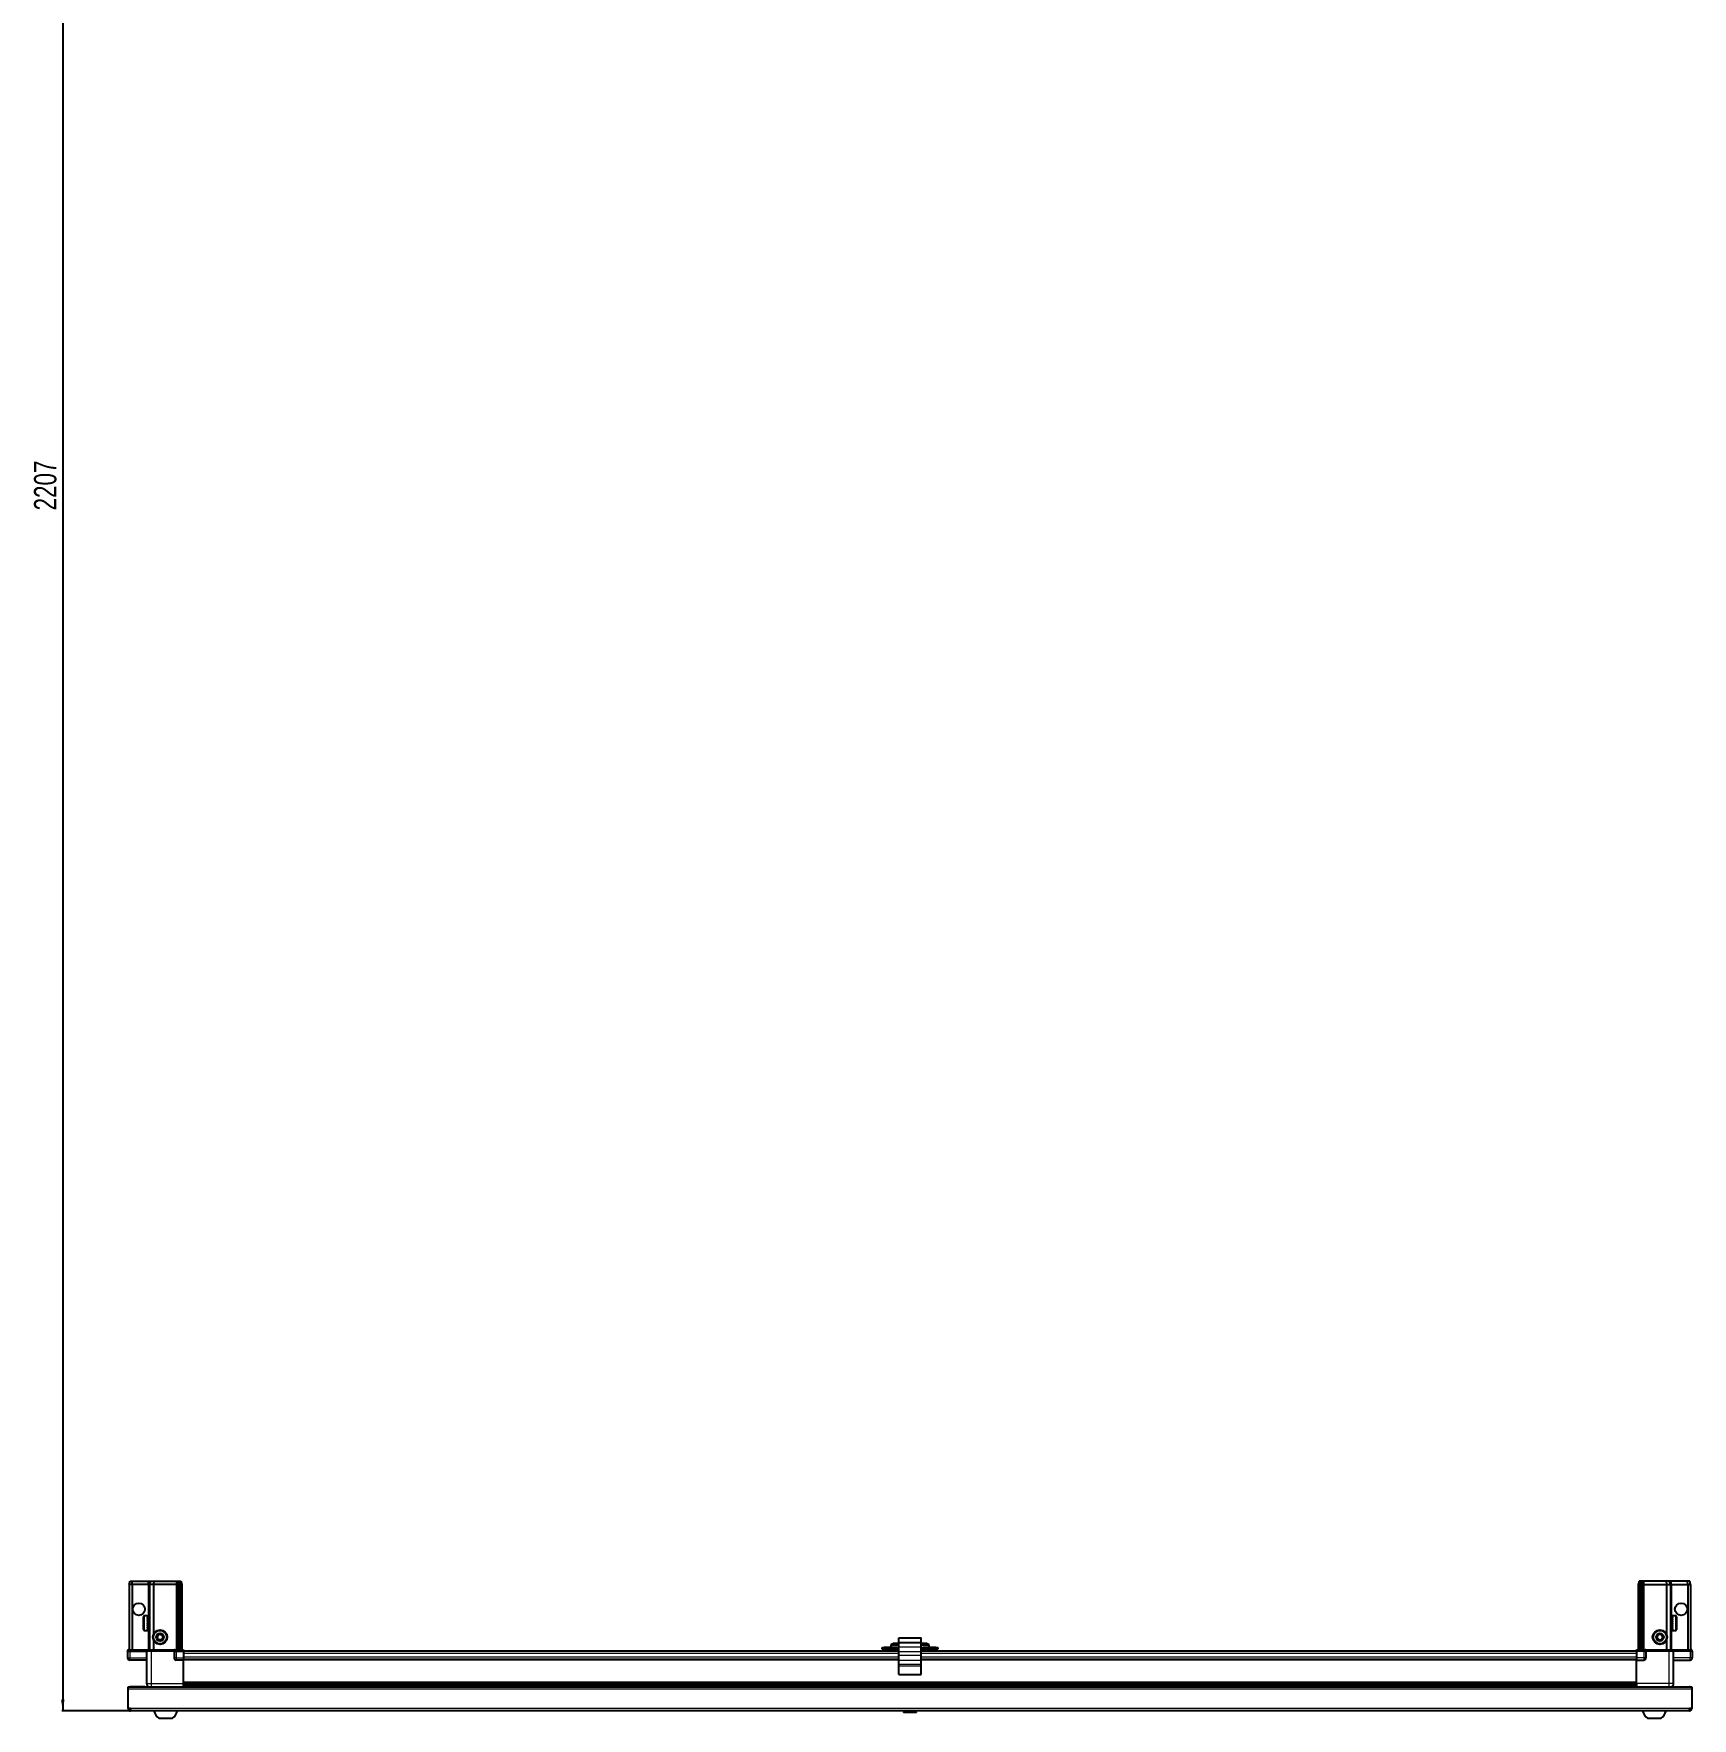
# Model space of a CAD drawing. Header units: millimetres. Extents: x 1256 to 6833, y -1275 to 1808.
# Drawn here: x 1328 to 2812, y -1275 to 232 of the extents above; entities that cross this region are included whole.
import ezdxf

# ---------------------------------------------------------------- set-up
doc = ezdxf.new("R2010")
doc.units = ezdxf.units.MM
doc.layers.add('FORMAT', color=7, linetype='Continuous')
doc.styles.add('SLDTEXTSTYLE0', font='TXT', dxfattribs={"width": 0.75})
doc.dimstyles.new('SLDDIMSTYLE0', dxfattribs={"dimtxt": 20, "dimasz": 10, "dimexe": 0, "dimexo": 0.0625, "dimgap": 5, "dimtad": 2, "dimdec": 1, "dimrnd": 1e-09, "dimzin": 12, "dimdsep": 46, "dimtxsty": 'SLDTEXTSTYLE0', "dimsah": 1, "dimcen": 0.09, "dimadec": 0, "dimazin": 3, "dimtfac": 1, "dimtofl": 0, "dimtmove": 0, "dimatfit": 3, "dimfxl": 0, "dimfrac": 2, "dimtolj": 1, "dimtzin": 12, "dimarcsym": 0})

# ---------------------------------------------------------------- blocks, each defined once
blk = doc.blocks.new('_D_9')
at = {"layer": 'FORMAT'}
for p, q in [((2106.7, 938.2), (1353.5, 938.2)), ((1354.5, 938.2), (1354.5, -1268.8)), ((1415.1, -1268.8), (1353.5, -1268.8))]:
    blk.add_line(p, q, dxfattribs=at)
for points in [[(1354.5, 938.2), (1352.9, 928.2), (1356, 928.2)], [(1354.5, -1268.8), (1356, -1258.8), (1352.9, -1258.8)]]:
    blk.add_solid(points, dxfattribs=at)
at = {"layer": 'FORMAT', "insert": (1328.7, -194.8), "char_height": 20, "attachment_point": 1, "rotation": 90, "style": 'SLDTEXTSTYLE0'}
blk.add_mtext('2207', dxfattribs=at)

msp = doc.modelspace()

# ---------------------------------------------------------------- linework, layer by layer
at = {"color": 7, "linetype": 'Continuous', "lineweight": 25}
for p, q in [((1413.99, -1155.76), (1414.79, -1152.76)), ((1416.49, -1155.76), (1413.99, -1155.76)), ((1413.99, -1155.76), (1413.99, -1214.06)), ((1414.79, -1152.76), (1416.64, -1152.76)), ((1416.49, -1155.76), (1416.64, -1152.76)), ((1416.49, -1155.76), (1416.49, -1214.06)), ((1430.99, -1155.76), (1416.49, -1155.76)), ((1416.64, -1152.76), (1430.99, -1152.76)), ((1430.99, -1152.76), (1432.79, -1152.76)), ((1431.99, -1155.76), (1430.99, -1155.76)), ((1431.99, -1155.76), (1432.79, -1152.76)), ((1435.49, -1155.76), (1431.99, -1155.76)), ((1431.99, -1155.76), (1431.99, -1214.06)), ((1432.79, -1152.76), (1435.82, -1152.76)), ((1435.82, -1152.76), (1435.49, -1155.76)), ((1435.49, -1155.76), (1435.49, -1200.26)), ((1455.99, -1155.76), (1435.49, -1155.76)), ((1435.82, -1152.76), (1455.99, -1152.76)), ((1455.99, -1152.76), (1457.79, -1152.76)), ((1456.99, -1155.76), (1455.99, -1155.76)), ((1457.79, -1152.76), (1456.99, -1155.76)), ((1456.99, -1155.76), (1456.99, -1214.06)), ((1457.99, -1155.76), (1456.99, -1155.76)), ((1457.79, -1152.76), (1458.53, -1152.76)), ((1458.53, -1152.76), (1457.99, -1155.76)), ((1457.99, -1155.76), (1457.99, -1214.06)), ((1459.49, -1155.76), (1457.99, -1155.76)), ((1458.53, -1152.76), (1459.03, -1152.76)), ((1459.03, -1152.76), (1460.18, -1152.76)), ((1459.03, -1152.76), (1459.49, -1155.76)), ((1459.49, -1155.76), (1459.49, -1214.06)), ((1460.99, -1155.76), (1459.49, -1155.76)), ((1460.18, -1152.76), (1460.99, -1155.76)), ((1460.99, -1155.76), (1460.99, -1214.06)), ((2764.79, -1152.76), (2763.99, -1155.76)), ((2763.99, -1155.76), (2765.49, -1155.76)), ((2763.99, -1155.76), (2763.99, -1214.06)), ((2765.94, -1152.76), (2764.79, -1152.76)), ((2765.94, -1152.76), (2765.49, -1155.76)), ((2765.49, -1155.76), (2766.99, -1155.76)), ((2765.49, -1155.76), (2765.49, -1214.06)), ((2766.44, -1152.76), (2765.94, -1152.76)), ((2766.44, -1152.76), (2766.99, -1155.76)), ((2767.18, -1152.76), (2766.44, -1152.76)), ((2766.99, -1155.76), (2767.99, -1155.76)), ((2766.99, -1155.76), (2766.99, -1214.06)), ((2767.18, -1152.76), (2767.99, -1155.76)), ((2768.99, -1152.76), (2767.18, -1152.76)), ((2767.99, -1155.76), (2767.99, -1214.06)), ((2767.99, -1155.76), (2768.99, -1155.76)), ((2789.16, -1152.76), (2768.99, -1152.76)), ((2768.99, -1155.76), (2789.49, -1155.76)), ((2789.16, -1152.76), (2789.49, -1155.76)), ((2792.18, -1152.76), (2789.16, -1152.76)), ((2789.49, -1155.76), (2789.49, -1200.26)), ((2789.49, -1155.76), (2792.99, -1155.76)), ((2792.99, -1155.76), (2792.18, -1152.76)), ((2793.99, -1152.76), (2792.18, -1152.76)), ((2792.99, -1155.76), (2792.99, -1214.06)), ((2792.99, -1155.76), (2793.99, -1155.76)), ((2808.33, -1152.76), (2793.99, -1152.76)), ((2793.99, -1155.76), (2808.49, -1155.76)), ((2808.49, -1155.76), (2808.33, -1152.76)), ((2810.18, -1152.76), (2808.33, -1152.76)), ((2808.49, -1155.76), (2808.49, -1214.06)), ((2808.49, -1155.76), (2810.99, -1155.76)), ((2810.99, -1155.76), (2810.18, -1152.76)), ((2810.99, -1155.76), (2810.99, -1214.06)), ((1426.79, -1195.96), (1426.79, -1184.56)), ((1429.99, -1183.76), (1427.59, -1183.76)), ((1429.99, -1183.76), (1429.99, -1183.77)), ((1429.99, -1183.77), (1430.49, -1183.77)), ((1429.99, -1183.96), (1430.49, -1183.96)), ((1429.99, -1183.96), (1429.99, -1184.18)), ((1429.99, -1184.18), (1430.49, -1184.18)), ((1429.99, -1184.75), (1430.49, -1184.75)), ((1429.99, -1184.75), (1429.99, -1185.18)), ((1429.99, -1185.18), (1430.49, -1185.18)), ((1429.99, -1186.09), (1430.49, -1186.09)), ((1429.99, -1186.09), (1429.99, -1186.68)), ((1429.99, -1186.68), (1430.49, -1186.68)), ((1429.99, -1187.83), (1430.49, -1187.83)), ((1429.99, -1187.83), (1429.99, -1188.53)), ((1429.99, -1188.53), (1430.49, -1188.53)), ((1429.99, -1189.81), (1430.49, -1189.81)), ((1429.99, -1189.81), (1429.99, -1190.55)), ((1429.99, -1189.96), (1430.49, -1189.96)), ((1429.99, -1190.46), (1430.49, -1190.46)), ((1430.49, -1183.96), (1430.49, -1183.77)), ((1430.49, -1184.18), (1430.49, -1183.96)), ((1430.49, -1184.75), (1430.49, -1184.18)), ((1430.49, -1185.18), (1430.49, -1184.75)), ((1430.49, -1186.09), (1430.49, -1185.18)), ((1430.59, -1185.86), (1430.49, -1185.86)), ((1430.49, -1186.68), (1430.49, -1186.09)), ((1430.49, -1187.83), (1430.49, -1186.68)), ((1430.49, -1188.53), (1430.49, -1187.83)), ((1430.49, -1189.81), (1430.49, -1188.53)), ((1430.49, -1189.96), (1430.49, -1189.81)), ((1430.49, -1190.55), (1430.49, -1190.46)), ((1430.59, -1194.66), (1430.59, -1185.86)), ((1431.47, -1186.95), (1430.99, -1186.26)), ((1430.99, -1194.26), (1430.99, -1186.26)), ((1431.96, -1186.26), (1431.47, -1186.95)), ((1431.47, -1193.57), (1431.47, -1186.95)), ((1431.99, -1186.26), (1431.96, -1186.26)), ((1431.96, -1194.26), (1431.96, -1186.26)), ((2793.02, -1186.26), (2792.99, -1186.26)), ((2793.5, -1186.95), (2793.02, -1186.26)), ((2793.02, -1186.26), (2793.02, -1194.26)), ((2793.99, -1186.26), (2793.5, -1186.95)), ((2793.5, -1186.95), (2793.5, -1193.57)), ((2793.99, -1186.26), (2793.99, -1194.26)), ((2794.49, -1185.86), (2794.39, -1185.86)), ((2794.39, -1185.86), (2794.39, -1194.66)), ((2797.39, -1183.76), (2794.49, -1183.76)), ((2794.99, -1183.76), (2794.49, -1183.76)), ((2794.49, -1183.76), (2794.49, -1183.81)), ((2794.49, -1183.81), (2794.49, -1184.1)), ((2794.99, -1183.81), (2794.49, -1183.81)), ((2794.99, -1184.1), (2794.49, -1184.1)), ((2794.49, -1184.1), (2794.49, -1184.37)), ((2794.99, -1184.37), (2794.49, -1184.37)), ((2794.49, -1184.37), (2794.49, -1185.03)), ((2794.99, -1185.03), (2794.49, -1185.03)), ((2794.49, -1185.03), (2794.49, -1185.51)), ((2794.49, -1185.51), (2794.49, -1186.48)), ((2794.99, -1185.51), (2794.49, -1185.51)), ((2794.99, -1186.48), (2794.49, -1186.48)), ((2794.49, -1186.48), (2794.49, -1187.11)), ((2794.49, -1187.11), (2794.49, -1188.3)), ((2794.99, -1187.11), (2794.49, -1187.11)), ((2794.99, -1188.3), (2794.49, -1188.3)), ((2794.49, -1188.3), (2794.49, -1188.94)), ((2794.99, -1188.94), (2794.49, -1188.94)), ((2794.49, -1189.02), (2794.49, -1190.31)), ((2794.99, -1189.02), (2794.49, -1189.02)), ((2794.99, -1190.31), (2794.49, -1190.31)), ((2794.99, -1183.81), (2794.99, -1183.76)), ((2794.99, -1184.37), (2794.99, -1184.1)), ((2794.99, -1185.51), (2794.99, -1185.03)), ((2794.99, -1187.11), (2794.99, -1186.48)), ((2794.99, -1189.02), (2794.99, -1188.3)), ((2794.99, -1191.05), (2794.99, -1190.31)), ((2798.19, -1184.56), (2798.19, -1195.96)), ((1427.59, -1196.76), (1429.99, -1196.76)), ((1429.99, -1190.55), (1430.49, -1190.55)), ((1429.99, -1191.84), (1430.49, -1191.84)), ((1429.99, -1191.84), (1429.99, -1192.54)), ((1429.99, -1192.54), (1430.49, -1192.54)), ((1429.99, -1193.71), (1430.49, -1193.71)), ((1429.99, -1193.71), (1429.99, -1194.31)), ((1429.99, -1194.31), (1430.49, -1194.31)), ((1429.99, -1195.24), (1430.49, -1195.24)), ((1429.99, -1195.24), (1429.99, -1195.69)), ((1429.99, -1195.69), (1430.49, -1195.69)), ((1429.99, -1196.29), (1430.49, -1196.29)), ((1429.99, -1196.29), (1429.99, -1196.53)), ((1429.99, -1196.53), (1430.49, -1196.53)), ((1429.99, -1196.75), (1430.49, -1196.75)), ((1429.99, -1196.75), (1429.99, -1196.76)), ((1429.99, -1196.76), (1430.49, -1196.76)), ((1430.49, -1191.84), (1430.49, -1190.55)), ((1430.49, -1192.54), (1430.49, -1191.84)), ((1430.49, -1193.71), (1430.49, -1192.54)), ((1430.49, -1194.31), (1430.49, -1193.71)), ((1430.49, -1195.24), (1430.49, -1194.31)), ((1430.49, -1194.66), (1430.59, -1194.66)), ((1430.49, -1195.69), (1430.49, -1195.24)), ((1430.49, -1196.29), (1430.49, -1195.69)), ((1430.49, -1196.53), (1430.49, -1196.29)), ((1430.49, -1196.75), (1430.49, -1196.53)), ((1430.49, -1196.76), (1430.49, -1196.75)), ((1430.99, -1194.26), (1431.47, -1193.57)), ((1431.47, -1193.57), (1431.96, -1194.26)), ((1431.96, -1194.26), (1431.99, -1194.26)), ((1435.49, -1205.26), (1435.49, -1214.06)), ((2102.49, -1203.41), (2122.49, -1203.41)), ((2102.49, -1207.41), (2102.49, -1203.41)), ((2122.49, -1207.41), (2122.49, -1203.41)), ((2789.49, -1205.26), (2789.49, -1214.06)), ((2792.99, -1194.26), (2793.02, -1194.26)), ((2793.02, -1194.26), (2793.5, -1193.57)), ((2793.5, -1193.57), (2793.99, -1194.26)), ((2794.39, -1194.66), (2794.49, -1194.66)), ((2794.99, -1190.8), (2794.49, -1190.8)), ((2794.49, -1190.8), (2794.49, -1191.05)), ((2794.49, -1191.05), (2794.49, -1192.32)), ((2794.99, -1191.05), (2794.49, -1191.05)), ((2794.99, -1192.32), (2794.49, -1192.32)), ((2794.49, -1192.32), (2794.49, -1193.01)), ((2794.49, -1193.01), (2794.49, -1194.12)), ((2794.99, -1193.01), (2794.49, -1193.01)), ((2794.99, -1194.12), (2794.49, -1194.12)), ((2794.49, -1194.12), (2794.49, -1194.69)), ((2794.49, -1194.69), (2794.49, -1195.55)), ((2794.99, -1194.69), (2794.49, -1194.69)), ((2794.99, -1195.55), (2794.49, -1195.55)), ((2794.49, -1195.55), (2794.49, -1195.95)), ((2794.49, -1195.95), (2794.49, -1196.46)), ((2794.99, -1195.95), (2794.49, -1195.95)), ((2794.99, -1196.46), (2794.49, -1196.46)), ((2794.49, -1196.46), (2794.49, -1196.64)), ((2794.49, -1196.64), (2794.49, -1196.76)), ((2794.99, -1196.64), (2794.49, -1196.64)), ((2794.49, -1196.76), (2797.39, -1196.76)), ((2794.99, -1193.01), (2794.99, -1192.32)), ((2794.99, -1194.69), (2794.99, -1194.12)), ((2794.99, -1195.95), (2794.99, -1195.55)), ((2794.99, -1196.64), (2794.99, -1196.46)), ((1412.99, -1214.06), (1412.49, -1214.93)), ((1412.49, -1215.26), (1412.49, -1214.93)), ((1412.49, -1215.26), (1414.49, -1215.26)), ((1412.49, -1215.26), (1412.49, -1221.26)), ((1414.49, -1214.06), (1412.99, -1214.06)), ((1414.49, -1214.06), (1429.29, -1214.06)), ((1429.29, -1215.26), (1414.49, -1215.26)), ((1414.49, -1215.26), (1429.29, -1215.26)), ((1429.29, -1214.06), (1429.49, -1214.06)), ((1429.49, -1215.26), (1429.29, -1215.26)), ((1429.49, -1215.26), (1429.49, -1214.06)), ((1429.49, -1214.06), (1433.49, -1214.06)), ((1433.49, -1215.26), (1429.49, -1215.26)), ((1429.49, -1215.26), (1429.49, -1244.26)), ((1433.49, -1214.06), (1453.79, -1214.06)), ((1453.79, -1215.26), (1433.49, -1215.26)), ((1453.79, -1214.06), (1453.99, -1214.06)), ((1453.99, -1215.26), (1453.79, -1215.26)), ((1453.99, -1215.26), (1453.99, -1214.06)), ((1454.67, -1214.06), (1453.99, -1214.06)), ((1453.99, -1215.26), (1455.99, -1215.26)), ((1453.99, -1215.26), (1453.99, -1221.26)), ((1454.67, -1214.06), (1462.49, -1214.06)), ((1462.49, -1214.93), (1455.99, -1214.93)), ((1462.49, -1215.26), (1455.99, -1215.26)), ((1455.99, -1215.26), (1462.49, -1215.26)), ((1462.49, -1214.06), (1462.49, -1214.93)), ((1462.49, -1214.93), (1462.49, -1214.93)), ((1462.49, -1215.26), (1462.49, -1214.93)), ((1462.49, -1215.26), (1462.49, -1215.26)), ((1462.49, -1215.26), (1462.49, -1221.26)), ((2102.49, -1215.41), (1462.49, -1215.41)), ((2087.49, -1213.41), (2087.49, -1211.91)), ((2087.49, -1211.91), (2089.49, -1211.91)), ((2089.49, -1213.41), (2087.49, -1213.41)), ((2089.49, -1211.91), (2089.49, -1213.41)), ((2100.74, -1211.91), (2089.49, -1211.91)), ((2100.74, -1213.41), (2089.49, -1213.41)), ((2095.24, -1210.01), (2095.24, -1211.91)), ((2097.49, -1213.41), (2097.49, -1215.41)), ((2100.74, -1213.41), (2100.74, -1211.91)), ((2100.74, -1211.91), (2102.49, -1211.91)), ((2102.49, -1213.41), (2100.74, -1213.41)), ((2101.16, -1208.43), (2101.16, -1208.43)), ((2102.49, -1207.41), (2122.49, -1207.41)), ((2102.49, -1211.4), (2102.49, -1207.41)), ((2102.49, -1215.72), (2102.49, -1211.4)), ((2102.49, -1218.95), (2102.49, -1215.72)), ((2102.49, -1223.27), (2102.49, -1218.95)), ((2122.49, -1211.4), (2122.49, -1207.41)), ((2122.49, -1215.72), (2122.49, -1211.4)), ((2122.49, -1211.91), (2124.24, -1211.91)), ((2124.24, -1213.41), (2122.49, -1213.41)), ((2762.49, -1215.41), (2122.49, -1215.41)), ((2122.49, -1218.95), (2122.49, -1215.72)), ((2122.49, -1223.27), (2122.49, -1218.95)), ((2124.24, -1211.91), (2124.24, -1213.41)), ((2135.49, -1211.91), (2124.24, -1211.91)), ((2135.49, -1213.41), (2124.24, -1213.41)), ((2126.16, -1208.43), (2126.16, -1208.43)), ((2127.49, -1215.41), (2127.49, -1213.41)), ((2129.74, -1211.91), (2129.74, -1210.01)), ((2135.49, -1213.41), (2135.49, -1211.91)), ((2135.49, -1211.91), (2137.49, -1211.91)), ((2137.49, -1213.41), (2135.49, -1213.41)), ((2137.49, -1211.91), (2137.49, -1213.41)), ((2762.49, -1214.06), (2770.31, -1214.06)), ((2762.49, -1214.93), (2762.49, -1214.06)), ((2768.99, -1214.93), (2762.49, -1214.93)), ((2762.49, -1215.26), (2762.49, -1214.93)), ((2768.99, -1215.26), (2762.49, -1215.26)), ((2762.49, -1215.26), (2762.49, -1221.26)), ((2768.99, -1215.26), (2770.99, -1215.26)), ((2770.99, -1215.26), (2768.99, -1215.26)), ((2770.99, -1214.06), (2770.31, -1214.06)), ((2770.99, -1215.26), (2770.99, -1214.06)), ((2770.99, -1214.06), (2771.19, -1214.06)), ((2771.19, -1215.26), (2770.99, -1215.26)), ((2770.99, -1215.26), (2770.99, -1221.26)), ((2771.19, -1214.06), (2791.49, -1214.06)), ((2791.49, -1215.26), (2771.19, -1215.26)), ((2791.49, -1214.06), (2795.49, -1214.06)), ((2795.49, -1215.26), (2791.49, -1215.26)), ((2795.49, -1215.26), (2795.49, -1214.06)), ((2795.49, -1214.06), (2795.69, -1214.06)), ((2795.69, -1215.26), (2795.49, -1215.26)), ((2795.49, -1215.26), (2795.49, -1244.26)), ((2795.69, -1214.06), (2810.49, -1214.06)), ((2810.49, -1215.26), (2795.69, -1215.26)), ((2811.99, -1214.06), (2810.49, -1214.06)), ((2810.49, -1215.26), (2812.49, -1215.26)), ((2812.49, -1214.93), (2811.99, -1214.06)), ((2812.49, -1214.93), (2811.99, -1214.06)), ((2812.49, -1215.26), (2812.49, -1214.93)), ((2812.49, -1215.26), (2812.49, -1214.93)), ((2812.49, -1215.26), (2812.49, -1215.26)), ((2812.49, -1215.26), (2812.49, -1221.26)), ((1429.49, -1223.26), (1414.49, -1223.26)), ((1462.49, -1223.26), (1455.99, -1223.26)), ((1462.49, -1221.26), (1462.49, -1223.26)), ((2102.49, -1222.61), (1462.49, -1222.61)), ((1462.49, -1244.26), (1462.49, -1223.26)), ((2102.49, -1227.05), (2102.49, -1223.27)), ((2102.49, -1228.49), (2102.49, -1227.05)), ((2102.49, -1236.21), (2102.49, -1228.49)), ((2762.49, -1222.61), (2122.49, -1222.61)), ((2122.49, -1227.05), (2122.49, -1223.27)), ((2122.49, -1228.49), (2122.49, -1227.05)), ((2122.49, -1236.21), (2122.49, -1228.49)), ((2762.49, -1221.26), (2762.49, -1223.26)), ((2762.49, -1223.26), (2768.99, -1223.26)), ((2762.49, -1244.26), (2762.49, -1223.26)), ((2795.49, -1223.26), (2810.49, -1223.26)), ((1412.99, -1249.36), (1412.99, -1247.26)), ((1412.99, -1247.26), (2811.99, -1247.26)), ((1412.99, -1266.66), (1412.99, -1249.36)), ((1427.99, -1247.16), (1415.09, -1247.16)), ((1427.99, -1247.16), (1427.99, -1247.26)), ((1462.34, -1247.26), (1462.34, -1244.26)), ((1462.49, -1245.29), (2762.49, -1245.29)), ((1462.49, -1245.32), (2762.49, -1245.32)), ((1486.37, -1247.11), (1462.49, -1247.11)), ((1480.99, -1247.26), (1480.99, -1247.11)), ((1481.03, -1247.26), (1481.03, -1247.11)), ((1481.3, -1247.26), (1481.3, -1247.11)), ((1481.56, -1247.26), (1481.56, -1247.11)), ((1482.21, -1247.26), (1482.21, -1247.11)), ((1482.67, -1247.26), (1482.67, -1247.11)), ((1483.64, -1247.26), (1483.64, -1247.11)), ((1484.26, -1247.26), (1484.26, -1247.11)), ((1485.45, -1247.26), (1485.45, -1247.11)), ((1486.11, -1247.26), (1486.11, -1247.11)), ((1486.16, -1247.26), (1486.16, -1247.11)), ((1487.45, -1247.11), (1486.37, -1247.11)), ((1488.19, -1247.11), (1487.45, -1247.11)), ((1487.45, -1247.26), (1487.45, -1247.11)), ((1487.45, -1247.11), (1487.45, -1247.11)), ((1487.47, -1247.26), (1487.47, -1247.11)), ((1487.96, -1247.26), (1487.96, -1247.11)), ((1488.19, -1247.26), (1488.19, -1247.11)), ((1488.61, -1247.11), (1488.19, -1247.11)), ((1488.19, -1247.11), (1488.19, -1247.11)), ((2736.37, -1247.11), (1488.61, -1247.11)), ((1489.46, -1247.26), (1489.46, -1247.11)), ((1490.15, -1247.26), (1490.15, -1247.11)), ((1491.28, -1247.26), (1491.28, -1247.11)), ((1491.86, -1247.26), (1491.86, -1247.11)), ((1492.73, -1247.26), (1492.73, -1247.11)), ((1493.13, -1247.26), (1493.13, -1247.11)), ((1493.66, -1247.26), (1493.66, -1247.11)), ((1493.85, -1247.26), (1493.85, -1247.11)), ((1493.99, -1247.26), (1493.99, -1247.11)), ((2102.49, -1236.21), (2122.49, -1236.21)), ((2730.99, -1247.26), (2730.99, -1247.11)), ((2731.16, -1247.26), (2731.16, -1247.11)), ((2731.37, -1247.26), (2731.37, -1247.11)), ((2731.93, -1247.26), (2731.93, -1247.11)), ((2732.35, -1247.26), (2732.35, -1247.11)), ((2733.25, -1247.26), (2733.25, -1247.11)), ((2733.83, -1247.26), (2733.83, -1247.11)), ((2734.98, -1247.26), (2734.98, -1247.11)), ((2735.67, -1247.26), (2735.67, -1247.11)), ((2736.95, -1247.11), (2736.37, -1247.11)), ((2736.95, -1247.26), (2736.95, -1247.11)), ((2736.96, -1247.11), (2736.95, -1247.11)), ((2737.69, -1247.11), (2736.96, -1247.11)), ((2737.13, -1247.26), (2737.13, -1247.11)), ((2737.63, -1247.26), (2737.63, -1247.11)), ((2737.69, -1247.26), (2737.69, -1247.11)), ((2738.61, -1247.11), (2737.69, -1247.11)), ((2737.69, -1247.11), (2737.69, -1247.11)), ((2762.49, -1247.11), (2738.61, -1247.11)), ((2738.98, -1247.26), (2738.98, -1247.11)), ((2739.69, -1247.26), (2739.69, -1247.11)), ((2740.86, -1247.26), (2740.86, -1247.11)), ((2741.47, -1247.26), (2741.47, -1247.11)), ((2742.41, -1247.26), (2742.41, -1247.11)), ((2742.86, -1247.26), (2742.86, -1247.11)), ((2743.48, -1247.26), (2743.48, -1247.11)), ((2743.73, -1247.26), (2743.73, -1247.11)), ((2743.97, -1247.26), (2743.97, -1247.11)), ((2743.99, -1247.26), (2743.99, -1247.11)), ((2796.99, -1247.16), (2809.89, -1247.16)), ((2796.99, -1247.16), (2796.99, -1247.26)), ((2811.99, -1247.26), (2811.99, -1249.36)), ((2811.99, -1249.36), (2811.99, -1266.66)), ((1415.09, -1266.66), (1412.99, -1266.66)), ((1415.09, -1266.66), (1415.09, -1268.76)), ((2809.89, -1268.76), (1415.09, -1268.76)), ((1440.49, -1275.36), (1452.49, -1275.36)), ((2107.69, -1268.76), (2106.7, -1269.75)), ((2106.7, -1269.75), (2106.7, -1270.26)), ((2118.27, -1269.75), (2106.7, -1269.75)), ((2118.27, -1270.26), (2106.7, -1270.26)), ((2118.27, -1269.75), (2117.29, -1268.76)), ((2118.27, -1270.26), (2118.27, -1269.75)), ((2772.49, -1275.36), (2784.49, -1275.36)), ((2811.99, -1266.66), (2809.89, -1266.66)), ((2809.89, -1268.76), (2809.89, -1266.66))]:
    msp.add_line(p, q, dxfattribs=at)
at = {"color": 8, "linetype": 'Continuous', "lineweight": 18}
for p, q in [((1430.99, -1155.76), (1430.99, -1152.76)), ((1430.99, -1155.76), (1430.99, -1186.26)), ((1455.99, -1152.76), (1455.99, -1155.76)), ((1455.99, -1155.76), (1455.99, -1214.06)), ((2768.99, -1152.76), (2768.99, -1155.76)), ((2768.99, -1155.76), (2768.99, -1214.06)), ((2793.99, -1155.76), (2793.99, -1152.76)), ((2793.99, -1155.76), (2793.99, -1186.26)), ((1427.59, -1196.76), (1427.59, -1183.76)), ((2797.39, -1183.76), (2797.39, -1196.76)), ((1430.99, -1194.26), (1430.99, -1214.06)), ((2793.99, -1194.26), (2793.99, -1214.06)), ((1414.49, -1215.26), (1414.49, -1214.06)), ((1414.49, -1215.26), (1414.49, -1221.26)), ((1429.29, -1215.26), (1429.29, -1214.06)), ((1433.49, -1215.26), (1433.49, -1214.06)), ((1433.49, -1215.26), (1433.49, -1244.26)), ((1453.79, -1215.26), (1453.79, -1214.06)), ((1455.99, -1215.26), (1455.99, -1214.93)), ((1455.99, -1215.26), (1455.99, -1221.26)), ((1462.49, -1215.26), (1462.49, -1214.93)), ((2102.49, -1217.41), (1462.49, -1217.41)), ((2102.49, -1220.61), (1462.49, -1220.61)), ((2095.24, -1210.01), (2099.99, -1210.01)), ((2095.43, -1209.64), (2099.99, -1209.64)), ((2099.99, -1209.64), (2102.49, -1209.64)), ((2099.99, -1210.01), (2102.49, -1210.01)), ((2102.49, -1211.4), (2122.49, -1211.4)), ((2102.49, -1215.72), (2122.49, -1215.72)), ((2102.49, -1218.95), (2122.49, -1218.95)), ((2122.49, -1209.64), (2124.99, -1209.64)), ((2122.49, -1210.01), (2124.99, -1210.01)), ((2762.49, -1217.41), (2122.49, -1217.41)), ((2762.49, -1220.61), (2122.49, -1220.61)), ((2124.99, -1209.64), (2129.54, -1209.64)), ((2124.99, -1210.01), (2129.74, -1210.01)), ((2768.99, -1215.26), (2768.99, -1214.93)), ((2768.99, -1215.26), (2768.99, -1221.26)), ((2771.19, -1214.06), (2771.19, -1215.26)), ((2791.49, -1215.26), (2791.49, -1214.06)), ((2791.49, -1215.26), (2791.49, -1244.26)), ((2795.69, -1214.06), (2795.69, -1215.26)), ((2810.49, -1215.26), (2810.49, -1214.06)), ((2810.49, -1215.26), (2810.49, -1221.26)), ((1412.49, -1221.26), (1414.49, -1221.26)), ((1414.49, -1221.26), (1429.49, -1221.26)), ((1414.49, -1223.26), (1414.49, -1221.26)), ((1453.99, -1221.26), (1455.99, -1221.26)), ((1455.99, -1221.26), (1462.49, -1221.26)), ((1455.99, -1221.26), (1455.99, -1223.26)), ((2102.49, -1223.26), (1462.49, -1223.26)), ((2102.49, -1223.27), (2122.49, -1223.27)), ((2102.49, -1227.05), (2122.49, -1227.05)), ((2102.49, -1228.49), (2122.49, -1228.49)), ((2762.49, -1223.26), (2122.49, -1223.26)), ((2768.99, -1221.26), (2762.49, -1221.26)), ((2770.99, -1221.26), (2768.99, -1221.26)), ((2768.99, -1221.26), (2768.99, -1223.26)), ((2810.49, -1221.26), (2795.49, -1221.26)), ((2812.49, -1221.26), (2810.49, -1221.26)), ((2810.49, -1223.26), (2810.49, -1221.26)), ((2811.99, -1249.36), (1412.99, -1249.36)), ((1415.09, -1247.26), (1415.09, -1247.16)), ((1433.49, -1244.26), (1462.49, -1244.26)), ((1462.49, -1242.67), (2762.49, -1242.67)), ((2762.49, -1244.08), (1462.49, -1244.08)), ((1462.49, -1246.53), (2762.49, -1246.53)), ((2791.49, -1244.26), (2762.49, -1244.26)), ((2809.89, -1247.26), (2809.89, -1247.16)), ((2809.89, -1266.66), (1415.09, -1266.66))]:
    msp.add_line(p, q, dxfattribs=at)
at = {"color": 7, "linetype": 'Continuous', "lineweight": 25, "flags": 128}
for points in [[(2102.49, -1208.61), (2102.48, -1208.61), (2102.17, -1208.52)], [(2122.84, -1208.51), (2122.52, -1208.6), (2122.49, -1208.61)], [(1415.09, -1247.16), (1414.68, -1247.2), (1414.45, -1247.26)], [(2810.53, -1247.26), (2810.3, -1247.2), (2809.89, -1247.16)]]:
    msp.add_lwpolyline(points, dxfattribs=at)
at = {"color": 7, "linetype": 'Continuous', "lineweight": 25}
for centre, radius in [((1422.49, -1177.76), 5.5), ((2802.49, -1177.76), 5.5), ((1441.49, -1202.76), 6.5), ((1441.49, -1202.76), 3.46), ((2783.49, -1202.76), 6.5), ((2783.49, -1202.76), 3.46)]:
    msp.add_circle(centre, radius, dxfattribs=at)
at = {"color": 8, "linetype": 'Continuous', "lineweight": 18}
for centre in [(1441.49, -1202.76), (2783.49, -1202.76)]:
    msp.add_circle(centre, 5.7, dxfattribs=at)
at = {"color": 7, "linetype": 'Continuous', "lineweight": 25}
for centre, radius, start, end in [((1427.59, -1184.56), 0.8, 90, 180), ((1430.99, -1185.86), 0.4, 180, 270), ((2793.99, -1185.86), 0.4, 270, 360), ((2797.39, -1184.56), 0.8, 0, 90), ((1427.59, -1195.96), 0.8, 180, 270), ((1430.99, -1194.66), 0.4, 90, 180), ((1441.49, -1202.76), 2.5, 147.37605, 207.37605), ((1441.49, -1202.76), 2.5, 207.37605, 267.37605), ((1441.49, -1202.76), 2.5, 87.37605, 147.37605), ((1441.49, -1202.76), 2.5, 267.37605, 327.37605), ((1441.49, -1202.76), 2.5, 27.37605, 87.37605), ((1441.49, -1202.76), 2.5, 327.37605, 27.37605), ((2783.49, -1202.76), 2.5, 134.67671, 194.67671), ((2783.49, -1202.76), 2.5, 194.67671, 254.67671), ((2783.49, -1202.76), 2.5, 74.67671, 134.67671), ((2783.49, -1202.76), 2.5, 254.67671, 314.67671), ((2783.49, -1202.76), 2.5, 14.67671, 74.67671), ((2783.49, -1202.76), 2.5, 314.67671, 14.67671), ((2793.99, -1194.66), 0.4, 0, 90), ((2797.39, -1195.96), 0.8, 270, 0), ((2095.69, -1210.01), 0.45, 124.71791, 180), ((2099.99, -1216.21), 8, 105.59831, 124.71791), ((2124.99, -1216.21), 8, 55.28209, 74.20809), ((2129.29, -1210.01), 0.45, 0, 55.28209), ((1414.49, -1221.26), 2, 180, 270), ((1455.99, -1221.26), 2, 180, 270), ((2768.99, -1221.26), 2, 270, 0), ((2810.49, -1221.26), 2, 270, 0), ((1415.09, -1266.66), 2.1, 180, 270), ((1415.09, -1266.66), 0.6, 180, 270), ((1447.51, -1265.74), 11.91, 194.70035, 233.8734), ((1445.46, -1265.74), 11.91, 306.1266, 345.29965), ((2779.51, -1265.74), 11.91, 194.70035, 233.8734), ((2777.46, -1265.74), 11.91, 306.1266, 345.29965), ((2809.89, -1266.66), 2.1, 270, 0), ((2809.89, -1266.66), 0.6, 270, 0)]:
    msp.add_arc(centre, radius, start, end, dxfattribs=at)
for centre, start_param, end_param in [((1455.99, -1211.47), 2.4188584, 3.1415927), ((2768.99, -1211.47), 3.1415927, 3.8643269)]:
    msp.add_ellipse(centre, major_axis=(0, 3.46), ratio=0.5773503, start_param=start_param, end_param=end_param, dxfattribs=at)
for points, knots in [([(1438.6, -1202.63), (1438.88, -1202.2), (1439.4, -1201.38), (1439.92, -1200.58), (1440.16, -1200.2)], [0, 0, 0, 0, 0.5346859, 1, 1, 1, 1]), ([(1439.93, -1205.2), (1439.87, -1205.08), (1439.6, -1204.55), (1439.14, -1203.67), (1438.76, -1202.94), (1438.6, -1202.63)], [0, 0, 0, 0, 0.1331247, 0.6370994, 1, 1, 1, 1]), ([(1442.82, -1205.33), (1442.3, -1205.3), (1441.34, -1205.26), (1440.38, -1205.22), (1439.93, -1205.2)], [0, 0, 0, 0, 0.53468586, 1, 1, 1, 1]), ([(1440.16, -1200.2), (1440.68, -1200.22), (1441.64, -1200.27), (1442.6, -1200.31), (1443.04, -1200.33)], [0, 0, 0, 0, 0.5346859, 1, 1, 1, 1]), ([(1444.37, -1202.9), (1444.09, -1203.33), (1443.57, -1204.14), (1443.06, -1204.95), (1442.82, -1205.33)], [0, 0, 0, 0, 0.5346859, 1, 1, 1, 1]), ([(1443.04, -1200.33), (1443.2, -1200.64), (1443.58, -1201.37), (1444.04, -1202.25), (1444.31, -1202.78), (1444.37, -1202.9)], [0, 0, 0, 0, 0.3629006, 0.8668753, 1, 1, 1, 1]), ([(2780.7, -1202), (2781.07, -1201.64), (2781.76, -1200.96), (2782.44, -1200.29), (2782.76, -1199.97)], [0, 0, 0, 0, 0.5346859, 1, 1, 1, 1]), ([(2781.44, -1204.79), (2781.35, -1204.46), (2781.14, -1203.66), (2780.89, -1202.7), (2780.74, -1202.12), (2780.7, -1202)], [0, 0, 0, 0, 0.3629006, 0.8668753, 1, 1, 1, 1]), ([(2784.22, -1205.56), (2783.72, -1205.42), (2782.79, -1205.17), (2781.87, -1204.91), (2781.44, -1204.79)], [0, 0, 0, 0, 0.5346859, 1, 1, 1, 1]), ([(2782.76, -1199.97), (2783.25, -1200.11), (2784.18, -1200.36), (2785.11, -1200.62), (2785.54, -1200.73)], [0, 0, 0, 0, 0.53468586, 1, 1, 1, 1]), ([(2786.27, -1203.53), (2785.91, -1203.89), (2785.22, -1204.57), (2784.54, -1205.24), (2784.22, -1205.56)], [0, 0, 0, 0, 0.5346859, 1, 1, 1, 1]), ([(2785.54, -1200.73), (2785.57, -1200.86), (2785.72, -1201.43), (2785.98, -1202.4), (2786.19, -1203.19), (2786.27, -1203.53)], [0, 0, 0, 0, 0.13312467, 0.63709944, 1, 1, 1, 1]), ([(2102.24, -1208.54), (2102.24, -1208.54), (2102.24, -1208.54), (2102.21, -1208.53), (2102.09, -1208.49), (2101.83, -1208.43), (2101.52, -1208.37), (2101.29, -1208.35), (2101.15, -1208.37), (2101.16, -1208.43), (2101.17, -1208.5), (2101.16, -1208.52), (2101.14, -1208.53), (2101.12, -1208.54), (2101.11, -1208.54), (2101.08, -1208.53), (2101.03, -1208.53), (2100.82, -1208.47), (2100.56, -1208.4), (2100.2, -1208.36), (2099.88, -1208.35), (2099.5, -1208.39), (2099.2, -1208.46), (2098.97, -1208.52), (2098.9, -1208.53), (2098.88, -1208.54), (2098.86, -1208.54), (2098.84, -1208.53), (2098.82, -1208.53), (2098.8, -1208.48), (2098.83, -1208.41), (2098.79, -1208.35), (2098.59, -1208.36), (2098.29, -1208.4), (2098, -1208.46), (2097.8, -1208.52), (2097.75, -1208.53), (2097.75, -1208.53)], [0, 0, 0, 0, 0.0028392, 0.0068323, 0.0178959, 0.0673466, 0.1262697, 0.1635381, 0.201111, 0.28293, 0.3109228, 0.3249617, 0.3307219, 0.3335843, 0.3364739, 0.3389857, 0.3437038, 0.3589427, 0.4317291, 0.4788261, 0.5135617, 0.5573693, 0.6405693, 0.6613161, 0.6651121, 0.6689448, 0.6715022, 0.6740537, 0.6785011, 0.6922047, 0.7560162, 0.8203204, 0.8585349, 0.9111231, 0.9690933, 0.9981781, 1, 1, 1, 1]), ([(2127.24, -1208.54), (2127.24, -1208.54), (2127.24, -1208.54), (2127.21, -1208.53), (2127.09, -1208.49), (2126.83, -1208.43), (2126.52, -1208.37), (2126.29, -1208.35), (2126.15, -1208.37), (2126.16, -1208.43), (2126.17, -1208.5), (2126.16, -1208.52), (2126.14, -1208.53), (2126.12, -1208.54), (2126.11, -1208.54), (2126.08, -1208.53), (2126.03, -1208.53), (2125.82, -1208.47), (2125.56, -1208.4), (2125.2, -1208.36), (2124.88, -1208.35), (2124.5, -1208.39), (2124.2, -1208.46), (2123.97, -1208.52), (2123.9, -1208.53), (2123.88, -1208.54), (2123.86, -1208.54), (2123.84, -1208.53), (2123.82, -1208.53), (2123.8, -1208.48), (2123.83, -1208.41), (2123.79, -1208.35), (2123.59, -1208.36), (2123.29, -1208.4), (2123, -1208.46), (2122.8, -1208.52), (2122.75, -1208.53), (2122.75, -1208.53)], [0, 0, 0, 0, 0.0028392, 0.0068323, 0.0178959, 0.0673466, 0.1262697, 0.1635381, 0.201111, 0.28293, 0.3109228, 0.3249617, 0.3307219, 0.3335843, 0.3364739, 0.3389857, 0.3437038, 0.3589427, 0.4317291, 0.4788261, 0.5135617, 0.5573693, 0.6405693, 0.6613161, 0.6651121, 0.6689448, 0.6715022, 0.6740537, 0.6785011, 0.6922047, 0.7560162, 0.8203204, 0.8585349, 0.9111231, 0.9690933, 0.9981781, 1, 1, 1, 1]), ([(1429.49, -1244.26), (1429.54, -1244.7), (1429.61, -1245.38), (1430.04, -1246.2), (1430.5, -1246.75), (1430.9, -1247.11), (1431.16, -1247.24), (1431.21, -1247.26)], [0, 0, 0, 0, 0.36301846, 0.55843766, 0.75800394, 0.95757021, 1, 1, 1, 1]), ([(1462.49, -1244.26), (1462.49, -1244.66), (1462.49, -1245.45), (1462.49, -1246.47), (1462.49, -1247.1), (1462.49, -1247.25), (1462.49, -1247.26)], [0, 0, 0, 0, 0.3255201, 0.6510403, 0.9765604, 1, 1, 1, 1]), ([(2762.49, -1244.26), (2762.49, -1244.66), (2762.49, -1245.45), (2762.49, -1246.47), (2762.49, -1247.1), (2762.49, -1247.25), (2762.49, -1247.26)], [0, 0, 0, 0, 0.3255201, 0.6510403, 0.9765604, 1, 1, 1, 1]), ([(2795.49, -1244.26), (2795.44, -1244.7), (2795.37, -1245.38), (2794.93, -1246.2), (2794.48, -1246.75), (2794.07, -1247.11), (2793.81, -1247.24), (2793.77, -1247.26)], [0, 0, 0, 0, 0.3630185, 0.5584377, 0.7580039, 0.9575702, 1, 1, 1, 1])]:
    msp.add_open_spline(points, degree=3, knots=knots, dxfattribs=at)
at = {"color": 8, "linetype": 'Continuous', "lineweight": 18}
for points in [[(1429.49, -1244.26), (1429.55, -1244.26), (1429.67, -1244.26), (1430.59, -1244.26), (1431.92, -1244.26), (1432.96, -1244.26), (1433.49, -1244.26)], [(2795.49, -1244.26), (2795.43, -1244.26), (2795.31, -1244.26), (2794.38, -1244.26), (2793.06, -1244.26), (2792.01, -1244.26), (2791.49, -1244.26)]]:
    msp.add_open_spline(points, degree=3, dxfattribs=at)
for points, knots in [([(1433.49, -1244.26), (1433.49, -1244.7), (1433.49, -1245.38), (1433.49, -1246.2), (1433.49, -1246.75), (1433.49, -1247.11), (1433.49, -1247.24), (1433.49, -1247.26)], [0, 0, 0, 0, 0.36301846, 0.55843766, 0.75800394, 0.95757021, 1, 1, 1, 1]), ([(2791.49, -1244.26), (2791.49, -1244.7), (2791.49, -1245.38), (2791.49, -1246.2), (2791.49, -1246.75), (2791.49, -1247.11), (2791.49, -1247.24), (2791.49, -1247.26)], [0, 0, 0, 0, 0.3630185, 0.5584377, 0.7580039, 0.9575702, 1, 1, 1, 1])]:
    msp.add_open_spline(points, degree=3, knots=knots, dxfattribs=at)

# ---------------------------------------------------------------- dimensions: what is measured, and where the dimension line sits
at = {"layer": 'FORMAT'}
dim = msp.add_linear_dim(base=(1354.49, -1268.76), p1=(2106.7, 938.24), p2=(1415.09, -1268.76), angle=90, dimstyle='SLDDIMSTYLE0', dxfattribs=at)
dim.commit()
dim.dimension.update_dxf_attribs({"geometry": '_D_9', "text_midpoint": (1354.49, -165.26), "dimtype": 160})

doc.saveas('drawing.dxf')
